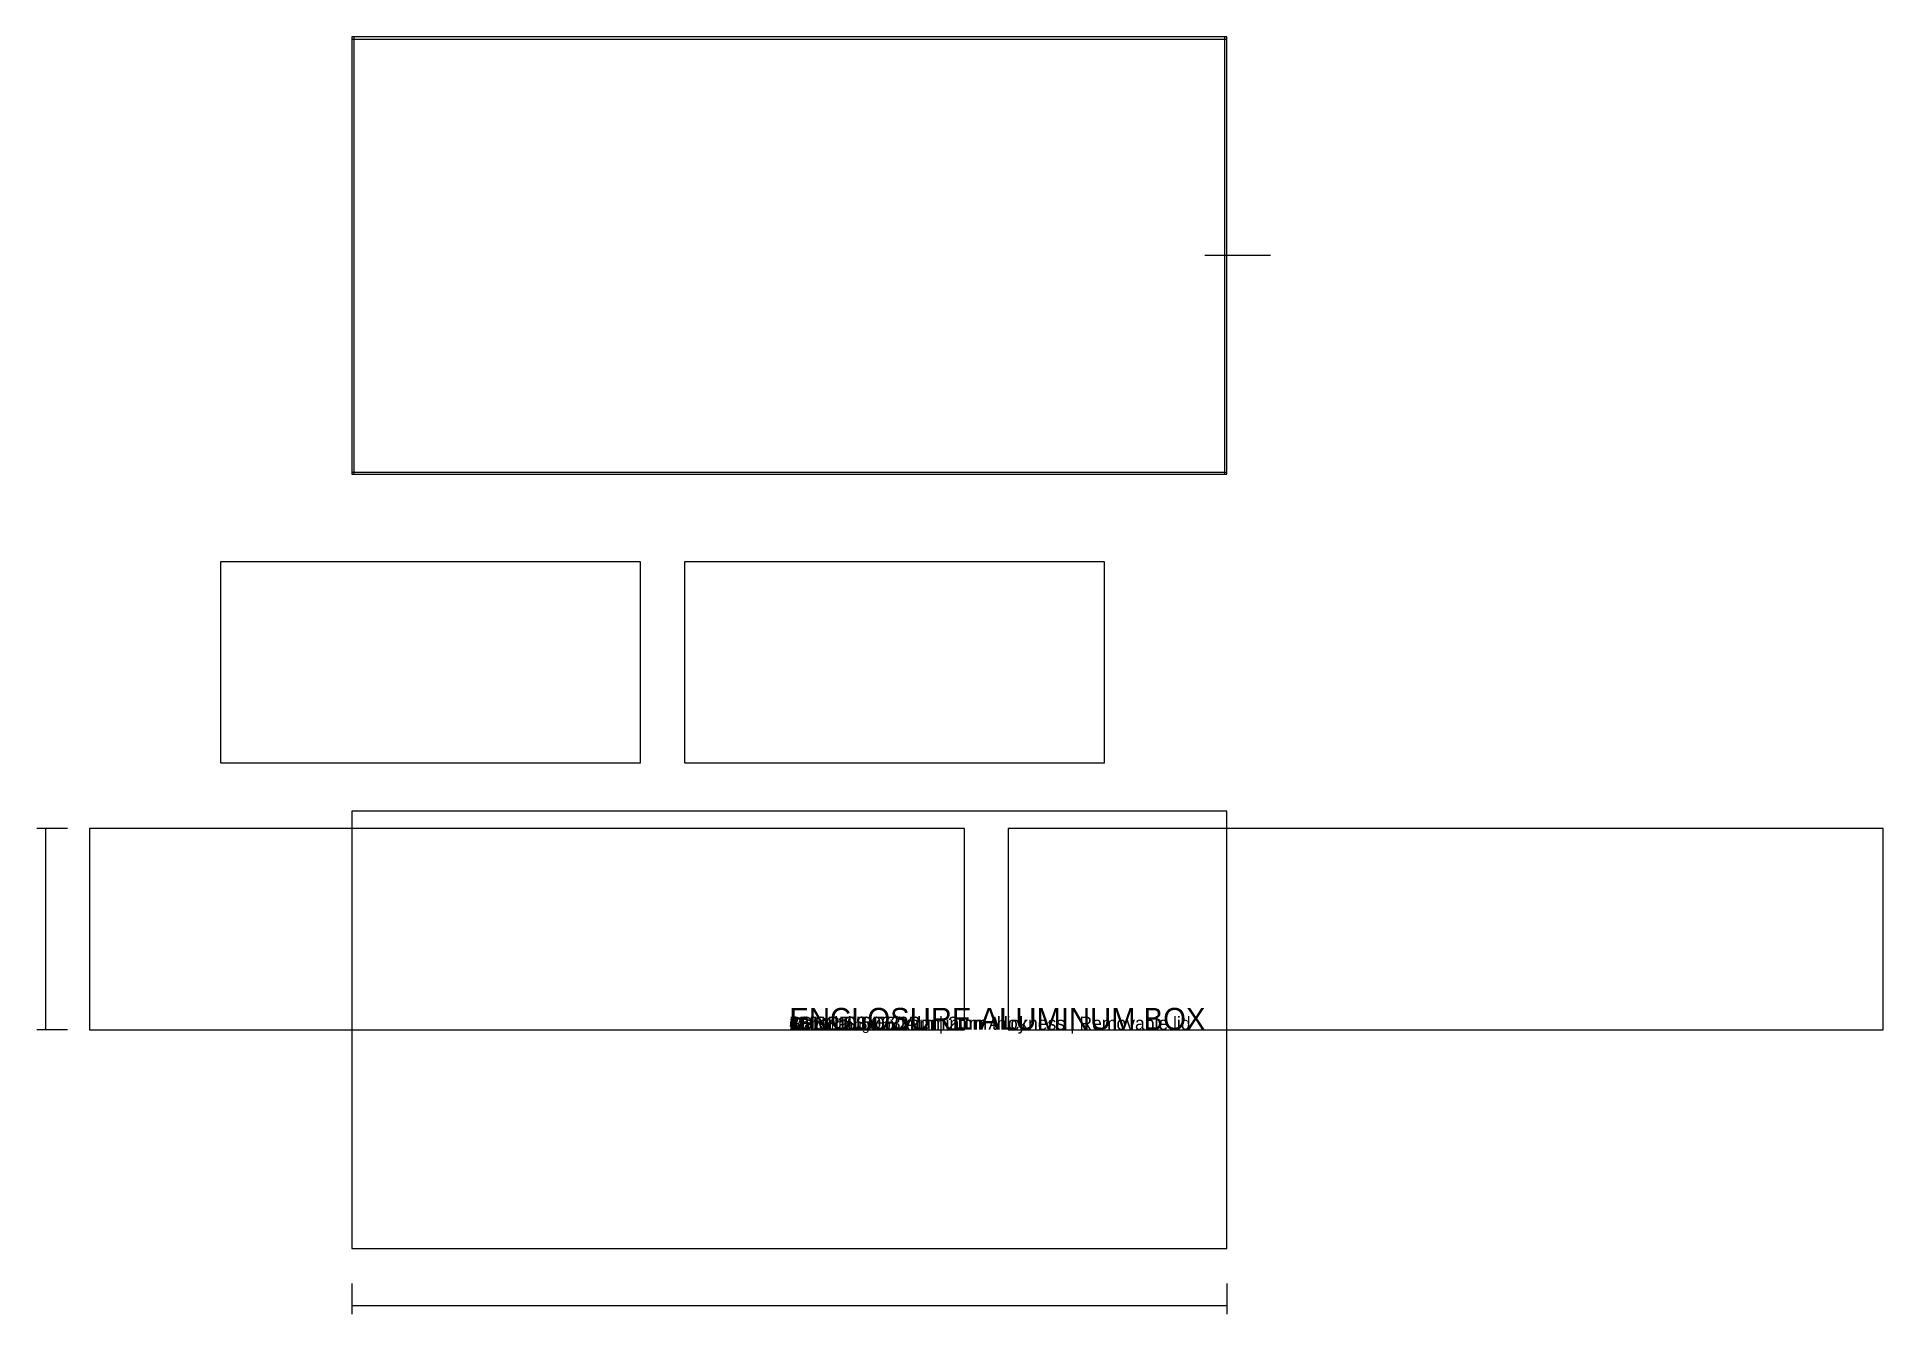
# Model space of a CAD drawing. Header units: millimetres. Extents: x -172 to 250, y -65 to 227.
import ezdxf

# ---------------------------------------------------------------- set-up
doc = ezdxf.new("R2010")
doc.units = ezdxf.units.MM
for name, color, linetype in [('BASE', 7, 'Continuous'), ('LID', 3, 'Continuous'), ('SHORT_SIDE', 4, 'Continuous'), ('SIDE', 5, 'Continuous')]:
    doc.layers.add(name, color=color, linetype=linetype)

msp = doc.modelspace()

# ---------------------------------------------------------------- linework, layer by layer
at = {"layer": 'BASE'}
for p, q in [((100, 50), (-100, 50)), ((-100, 50), (-100, -50)), ((100, -50), (100, 50)), ((-100, -50), (100, -50))]:
    msp.add_line(p, q, dxfattribs=at)
at = {"layer": 'DIMENSION'}
for p, q in [((110, 177), (95, 177)), ((-165, 46), (-172, 46)), ((-170, 0), (-170, 46)), ((-165, 0), (-172, 0)), ((-100, -58), (-100, -65)), ((100, -58), (100, -65)), ((-100, -63), (100, -63))]:
    msp.add_line(p, q, dxfattribs=at)
at = {"layer": 'FLANGE'}
for p, q in [((-100, 226.5), (100, 226.5)), ((-99.5, 127), (-99.5, 227)), ((99.5, 127), (99.5, 227)), ((-100, 127.5), (100, 127.5))]:
    msp.add_line(p, q, dxfattribs=at)
at = {"layer": 'LID'}
for p, q in [((100, 227), (-100, 227)), ((-100, 227), (-100, 127)), ((100, 127), (100, 227)), ((-100, 127), (100, 127))]:
    msp.add_line(p, q, dxfattribs=at)
at = {"layer": 'SHORT_SIDE'}
for p, q in [((-34, 107), (-130, 107)), ((-130, 107), (-130, 61)), ((-34, 61), (-34, 107)), ((72, 107), (-24, 107)), ((-24, 107), (-24, 61)), ((72, 61), (72, 107)), ((-130, 61), (-34, 61)), ((-24, 61), (72, 61))]:
    msp.add_line(p, q, dxfattribs=at)
at = {"layer": 'SIDE'}
for p, q in [((40, 46), (-160, 46)), ((-160, 46), (-160, 0)), ((40, 0), (40, 46)), ((250, 46), (50, 46)), ((50, 46), (50, 0)), ((250, 0), (250, 46)), ((-160, 0), (40, 0)), ((50, 0), (250, 0))]:
    msp.add_line(p, q, dxfattribs=at)

# ---------------------------------------------------------------- texts
at = {"layer": 'DIMENSION'}
for s, height in [('46', 3), ('0.5mm flange', 2.5), ('SHORT SIDE x2', 3), ('200', 3), ('100', 3), ('LONG SIDE x2', 3)]:
    msp.add_text(s, height=height, dxfattribs=at).set_placement((0, 0))
at = {"layer": 'TITLE'}
for s, height in [('ENCLOSURE ALUMINUM BOX', 5), ('200 x 100 x 50mm | 2mm thickness | Removable lid', 3), ('Material: 6063 Aluminum Alloy', 3)]:
    msp.add_text(s, height=height, dxfattribs=at).set_placement((0, 0))

doc.saveas('drawing.dxf')
